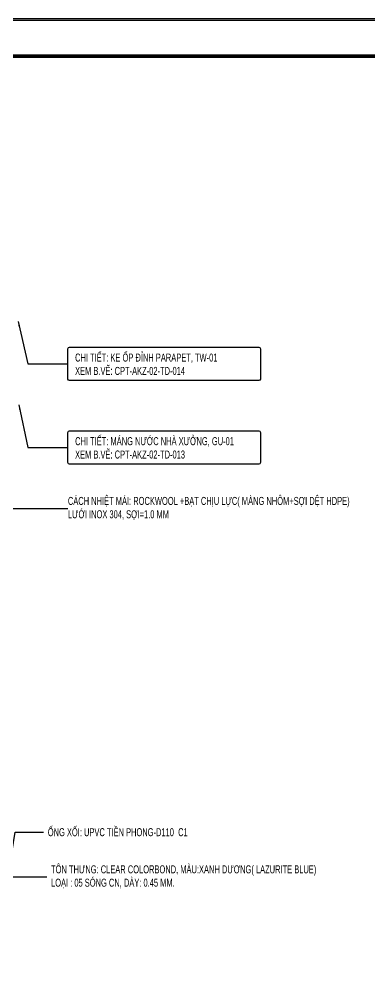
# Model space of a CAD drawing. Header units: inches. Extents: x 340055 to 349452, y -34649 to -30845.
# Drawn here: x 348704.9 to 348814.3, y -32056.7 to -31761.6 of the extents above; entities that cross this region are included whole.
import ezdxf

# ---------------------------------------------------------------- set-up
doc = ezdxf.new("R2010")
doc.units = ezdxf.units.IN
doc.header["$MEASUREMENT"] = 0
doc.layers.add('3', color=3, linetype='Continuous')
doc.layers.add('NET IN', color=3, linetype='Continuous')
doc.layers.add('TL-TIILE BLOCK A2$0$TL-TITLE BLOCK 1', color=7, linetype='Continuous', lineweight=50)
doc.styles.add('ST1', font='times.ttf', dxfattribs={"width": 0.7})
doc.styles.add('ST1H', font='vnshxh.shx', dxfattribs={"width": 0.7})
doc.dimstyles.new('100', dxfattribs={"dimtxt": 3, "dimasz": 1.5, "dimexe": 1, "dimexo": 0, "dimgap": 1, "dimtad": 1, "dimdec": 0, "dimlfac": 100, "dimzin": 0, "dimdsep": 46, "dimtxsty": 'ST1', "dimblk": 'OBLIQUE', "dimcen": 1, "dimdle": 1, "dimclrd": 8, "dimclre": 8, "dimclrt": 3, "dimadec": 0, "dimazin": 0, "dimtfac": 1, "dimtdec": 0, "dimtix": 1, "dimtmove": 1, "dimatfit": 3, "dimfxl": 0, "dimtolj": 1, "dimtzin": 0, "dimlwd": -1, "dimlwe": -1, "dimarcsym": 0})
doc.dimstyles.new('3', dxfattribs={"dimtxt": 3.5, "dimasz": 1.8, "dimexe": 1, "dimexo": 0, "dimgap": 1, "dimtad": 1, "dimdec": 0, "dimlfac": 3, "dimzin": 0, "dimdsep": 46, "dimtxsty": 'ST1H', "dimblk": 'OBLIQUE', "dimcen": 1, "dimdle": 1, "dimclrd": 8, "dimclre": 8, "dimclrt": 3, "dimadec": 0, "dimazin": 0, "dimtfac": 1, "dimtdec": 0, "dimtix": 1, "dimtofl": 0, "dimtmove": 1, "dimatfit": 3, "dimfxl": 0, "dimtolj": 1, "dimtzin": 0, "dimlwd": -1, "dimlwe": -1, "dimarcsym": 0})

# ---------------------------------------------------------------- blocks, each defined once
blk = doc.blocks.new('_Oblique')
at = {"color": 0, "linetype": 'ByBlock', "lineweight": -2}
blk.add_line((-0.5, -0.5), (0.5, 0.5), dxfattribs=at)
blk = doc.blocks.new('kt kien truc 1')
at = {"layer": 'Defpoints', "color": 8}
blk.add_lwpolyline([(0, 0), (594, 0), (594, 420), (0, 420)], close=True, dxfattribs=at)
at = {"layer": 'TL-TIILE BLOCK A2$0$TL-TITLE BLOCK 1', "const_width": 1}
blk.add_lwpolyline([(20, 10), (579, 10), (584, 15), (584, 405), (579, 410), (20, 410), (15, 405), (15, 15)], close=True, dxfattribs=at)

msp = doc.modelspace()

# ---------------------------------------------------------------- texts
at = {"layer": '3', "char_height": 2.5, "attachment_point": 4, "style": 'ST1H', "bg_fill": 2}
for s, insert in [('\\A1;CHI TIÕT: KE èP §ØNH PARAPET, TW-01\\PXEM b.VÏ: CPT-AKZ-02-TD-014 ', (348722.4355, -31869.4453)), ('\\A1;CHI TIÕT: M¸NG N¦íC nhµ x\xadëng, gu-01\\PXEM b.VÏ: CPT-AKZ-02-TD-013 ', (348722.4372, -31895.544)), ('\\A1;C¸CH NHIÖT M¸I: ROCKWOOL +B¹T CHÞU LùC( MµNG NH¤M+SîI DÖT HDPE)\\PL¦íI INOX 304, SîI=1.0 MM', (348720.1932, -31914.4633))]:
    msp.add_mtext(s, dxfattribs=dict(at, insert=insert))

# ---------------------------------------------------------------- leaders
at = {"color": 9}
msp.add_leader([(348700.0342, -32049.5598), (348702.9307, -32029.4851), (348714.9294, -32029.4851)], dimstyle='3', override={"dimgap": 1, "dimtad": 0}, dxfattribs=at)

# ---------------------------------------------------------------- next in the draw order: linework, layer by layer
at = {"color": 240, "true_color": 0xf90627}
for points in [[(348720.6915, -31864.1032), (348779.8067, -31864.1032, -0.41421356), (348780.3067, -31864.6032), (348780.3067, -31874.0379, -0.41421356), (348779.8067, -31874.5379), (348720.6915, -31874.5379, -0.41421356), (348720.1915, -31874.0379), (348720.1915, -31864.6032, -0.41421356)], [(348720.6932, -31890.2019), (348779.8067, -31890.2019, -0.41421356), (348780.3067, -31890.7019), (348780.3067, -31900.1366, -0.41421356), (348779.8067, -31900.6366), (348720.6932, -31900.6366, -0.41421356), (348720.1932, -31900.1366), (348720.1932, -31890.7019, -0.41421356)]]:
    msp.add_lwpolyline(points, format="xyb", close=True, dxfattribs=at)

# ---------------------------------------------------------------- next in the draw order: texts
at = {"layer": '3', "insert": (348714.9294, -32029.4851), "char_height": 2.5, "attachment_point": 4, "style": 'ST1H', "bg_fill": 2}
msp.add_mtext('\\A1;t«n TH¦NG: CLEAR COLORBOND, mµu:Xanh d\xad¬ng( Lazurite blue)\\PLo¹i : 05 SãNG CN, dµy: 0.45 mm.', dxfattribs=at)

# ---------------------------------------------------------------- next in the draw order: leaders
at = {"color": 240, "true_color": 0xf90627}
for points in [[(348704.6321, -31856.0437), (348707.6673, -31869.3205), (348720.1915, -31869.3205)], [(348704.909, -31882.082), (348707.6663, -31895.4192), (348720.1932, -31895.4192)]]:
    msp.add_leader(points, dimstyle='100', override={"dimgap": 1, "dimtad": 0, "dimfxl": 0.18}, dxfattribs=at)
at = {"color": 9}
msp.add_leader([(348676.8851, -31880.4502), (348681.3382, -31914.4633), (348720.1932, -31914.4633)], dimstyle='3', override={"dimgap": 1, "dimtad": 0}, dxfattribs=at)

# ---------------------------------------------------------------- next in the draw order: leaders
msp.add_leader([(348701.8143, -32027.2073), (348703.7487, -32015.5433), (348713.9113, -32015.5433)], dimstyle='3', override={"dimgap": 1, "dimtad": 0}, dxfattribs=at)

# ---------------------------------------------------------------- next in the draw order: texts
at = {"color": 1, "true_color": 0xfa051e, "insert": (348713.9113, -32015.5433), "char_height": 2.5, "attachment_point": 4, "style": 'ST1H', "bg_fill": 2}
msp.add_mtext('\\A1;èng xèi: Upvc tiÒn phong-d110  c1', dxfattribs=at)

# ---------------------------------------------------------------- next in the draw order: linework, layer by layer
at = {"layer": 'NET IN'}
msp.add_lwpolyline([(348311.2497, -31762.0222), (349000.0296, -31762.0222), (349000.0296, -32248.6227), (348311.2497, -32248.6227)], close=True, dxfattribs=at)

# ---------------------------------------------------------------- next in the draw order: block references
at = {"layer": '3', "xscale": 1.159562065285868, "yscale": 1.159562065285868, "zscale": 1.159562065285868}
msp.add_blockref('kt kien truc 1', (348311.2497, -32248.6227), dxfattribs=at)

doc.saveas('drawing.dxf')
